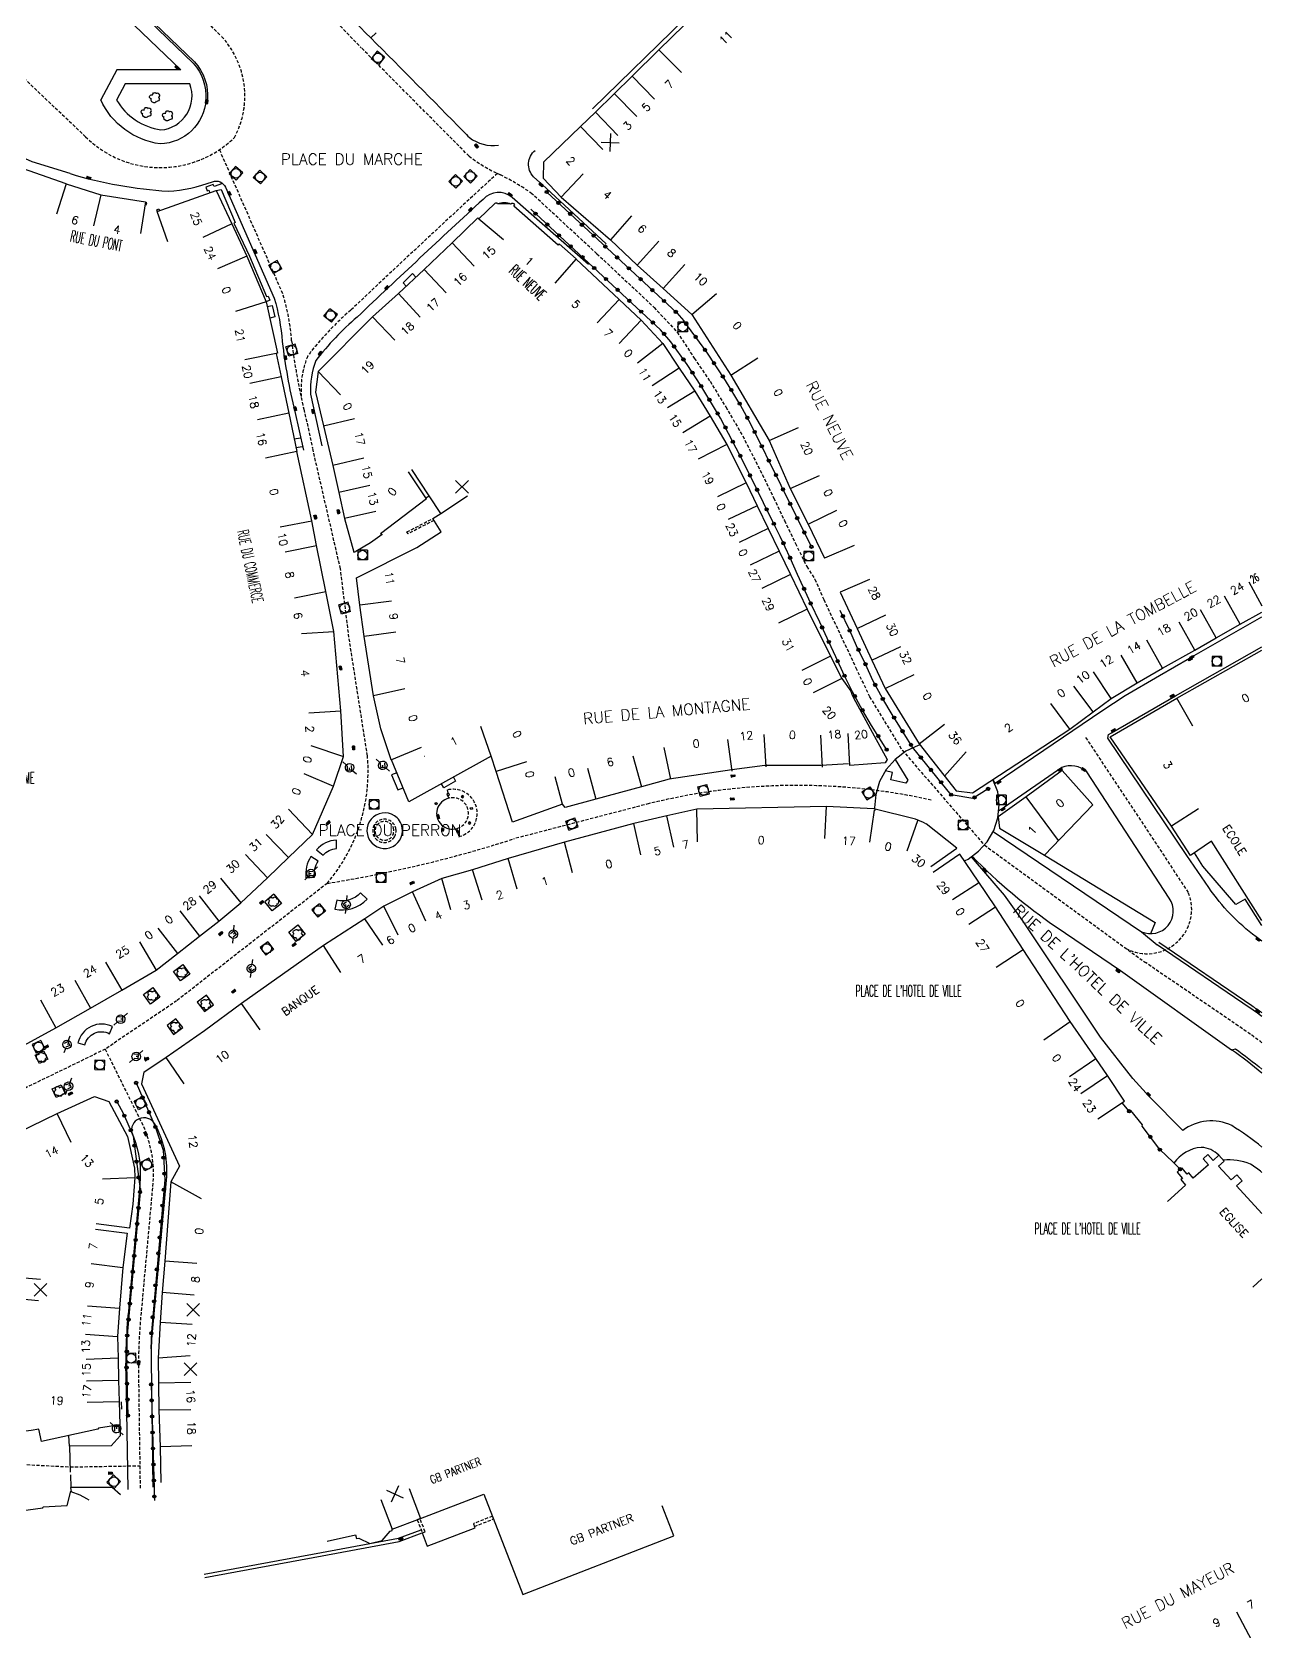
# Model space of a CAD drawing. Header units: millimetres. Extents: x 160000 to 161000, y 121000 to 122000.
# Drawn here: x 160808 to 161000, y 121406.2 to 121656.1 of the extents above; entities that cross this region are included whole.
import ezdxf
from ezdxf.enums import TextEntityAlignment as Align

# ---------------------------------------------------------------- set-up
doc = ezdxf.new("R2010")
doc.units = ezdxf.units.MM
doc.linetypes.add('DASHED', pattern=[0.75, 0.5, -0.25])
doc.layers.get('0').update_dxf_attribs({"linetype": 'CONTINUOUS'})
for name, color, linetype in [('W0001', 6, 'DASHED'), ('W0008', 7, 'CONTINUOUS'), ('W0100', 7, 'CONTINUOUS'), ('W0112', 1, 'DASHED'), ('W0300', 7, 'CONTINUOUS'), ('W0322', 7, 'CONTINUOUS'), ('W0334', 7, 'CONTINUOUS'), ('W0400', 7, 'CONTINUOUS'), ('W0420', 7, 'CONTINUOUS'), ('W0471', 7, 'CONTINUOUS'), ('W0984', 7, 'CONTINUOUS'), ('W0989', 7, 'CONTINUOUS'), ('W0991', 7, 'CONTINUOUS'), ('W1102', 7, 'CONTINUOUS')]:
    doc.layers.add(name, color=color, linetype=linetype)
doc.styles.get("Standard").update_dxf_attribs({"font": 'romans.shx', "width": 0.85})

# ---------------------------------------------------------------- blocks, each defined once
blk = doc.blocks.new('T420')
for p, q in [((0.75, 0.75), (-0.75, 0.75)), ((-0.75, 0.75), (-0.75, -0.75)), ((0.75, 0.75), (0.75, -0.75)), ((0.75, -0.75), (-0.75, -0.75))]:
    blk.add_line(p, q)
blk.add_ellipse((0, 0), major_axis=(-0.53, 0.53), ratio=1, start_param=3.926991, end_param=10.210176)
blk = doc.blocks.new('T400')
for p, q in [((-0.15, 0.3), (0.15, 0.3)), ((-0.15, -0.25), (-0.15, 0.3)), ((-0.15, 0.15), (0.15, 0.15)), ((-0.15, 0), (0.15, 0)), ((0.15, 0.3), (0.15, -0.25)), ((-0.15, -0.15), (0.15, -0.15)), ((-0.15, -0.25), (-0.15, -0.3)), ((-0.15, -0.3), (0.15, -0.3)), ((0.15, -0.3), (0.15, -0.25))]:
    blk.add_line(p, q)
blk = doc.blocks.new('T300')
for p, q in [((-0.8, 0.51), (-0.86, 0.34)), ((-0.86, 0.34), (-0.86, 0.17)), ((-0.86, 0.17), (-0.74, 0.06)), ((-0.69, 0.63), (-0.8, 0.51)), ((-0.8, -0.06), (-0.74, 0.06)), ((-0.74, 0.06), (-0.69, 0.11)), ((-0.57, 0.69), (-0.69, 0.63)), ((-0.46, 0.69), (-0.57, 0.69)), ((-0.29, 0.63), (-0.46, 0.69)), ((-0.29, 0.63), (-0.17, 0.74)), ((-0.23, 0.57), (-0.29, 0.63)), ((-0.17, 0.74), (-0.06, 0.8)), ((-0.06, 0.8), (0.06, 0.8)), ((0.06, 0.8), (0.23, 0.74)), ((0.23, 0.74), (0.34, 0.63)), ((0.34, 0.63), (0.4, 0.51)), ((0.46, 0.46), (0.34, 0.46)), ((0.4, 0.51), (0.4, 0.46)), ((0.57, 0.4), (0.46, 0.46)), ((0.57, 0.4), (0.69, 0.29)), ((0.69, 0.29), (0.74, 0.17)), ((0.74, 0.06), (0.69, -0.17)), ((0.74, 0.17), (0.74, 0.06)), ((-0.8, -0.17), (-0.8, -0.06)), ((-0.8, -0.23), (-0.8, -0.17)), ((-0.74, -0.34), (-0.8, -0.23)), ((-0.69, -0.4), (-0.74, -0.34)), ((-0.51, -0.46), (-0.69, -0.4)), ((-0.4, -0.46), (-0.51, -0.46)), ((-0.4, -0.46), (-0.34, -0.46)), ((-0.34, -0.46), (-0.34, -0.4)), ((-0.34, -0.51), (-0.34, -0.46)), ((-0.29, -0.63), (-0.34, -0.51)), ((-0.17, -0.74), (-0.29, -0.63)), ((-0.06, -0.8), (-0.17, -0.74)), ((0.06, -0.8), (-0.06, -0.8)), ((0.17, -0.74), (0.06, -0.8)), ((0.23, -0.69), (0.17, -0.74)), ((0.29, -0.46), (0.23, -0.46)), ((0.29, -0.63), (0.23, -0.69)), ((0.46, -0.4), (0.29, -0.46)), ((0.34, -0.51), (0.29, -0.63)), ((0.34, -0.51), (0.34, -0.46)), ((0.57, -0.34), (0.46, -0.4)), ((0.63, -0.29), (0.57, -0.34)), ((0.69, -0.17), (0.63, -0.29))]:
    blk.add_line(p, q)
blk = doc.blocks.new('t991o')
at = {"color": 0, "linetype": 'Continuous'}
for p, q in [((-1, 1), (1, -1)), ((-1, -1), (1, 1))]:
    blk.add_line(p, q, dxfattribs=at)
blk = doc.blocks.new('t322o')
at = {"color": 0, "linetype": 'Continuous'}
for radius in [0.25, 0.15]:
    blk.add_circle((0, 0), radius, dxfattribs=at)
blk = doc.blocks.new('T471')
for p, q in [((-0.333334, 0.333334), (-0.333334, -0.333334)), ((-0.333334, 0.333334), (0.333334, 0.333334)), ((-0.333334, 0), (0, 0)), ((0.500001, 0.500001), (1.000002, 1.000002)), ((-0.500001, -0.500001), (-1.000002, -1.000002)), ((-0.333334, -0.333334), (0.333334, -0.333334))]:
    blk.add_line(p, q)
blk.add_ellipse((0, 0), major_axis=(0.471405, 0.471405), ratio=1, start_param=5.4977871438, end_param=11.780972451)

msp = doc.modelspace()

# ---------------------------------------------------------------- linework, layer by layer
at = {"layer": 'W0001'}
for points in [[(160896.16, 121621.47), (160886.03, 121630.85, 0.037716), (160881.11, 121633.79, -0.05655), (160876.2, 121636.72, 0.000154), (160859.35, 121653.67, -0.022017), (160846.19, 121668.3, -0.158968), (160844.51, 121672.08, -0.029516), (160841.97, 121724.84, -0.022319), (160844.56, 121750)], [(160822.36, 121670.06), (160837.5, 121655.49, -0.322297), (160839.57, 121639.61, -0.408573), (160816.33, 121639.74)], [(160837.23, 121637.72), (160847.17, 121615.07, -0.054114), (160848.51, 121607.89, 0.028412), (160850.42, 121597.19), (160851.78, 121591.14)], [(160880.64, 121634.01, 0.004267), (160857.75, 121612.67, 0.053374), (160851.02, 121605.53, 0.122489), (160850.05, 121598.83)], [(160854.07, 121523.15, 0.201071), (160860.34, 121543.07), (160857.46, 121561.57), (160856.13, 121572.28), (160851.78, 121591.14)], [(160972.47, 121545.92), (160988.55, 121521.64, -0.699077), (160978.76, 121512.99)], [(160948.37, 121536.15, 0.11629), (160904.31, 121535.6), (160883.31, 121530.13, -0.037935), (160854.07, 121523.15), (160830.56, 121504.8), (160819.42, 121497.26), (160791.38, 121483.61), (160771.31, 121474.18), (160750.13, 121462.97), (160743.44, 121459.24), (160734.82, 121455.95), (160721.23, 121449.45), (160708.96, 121443.82), (160698.51, 121438.42, -0.236266), (160691.75, 121438.33), (160687.25, 121440.9, -0.107682), (160684.24, 121443.61), (160681.35, 121449.58, 0.156616), (160670.95, 121458.04)], [(161000, 121498.26, 0.013429), (160996.3, 121500.88), (160981.79, 121510.79)]]:
    msp.add_lwpolyline(points, format="xyb", dxfattribs=at)
for points in [[(160816.33, 121639.74), (160783.19, 121671.23)], [(160896.16, 121621.47), (160901.6, 121616.38), (160905.09, 121613.1), (160908.7, 121609.23), (160911.36, 121605.16), (160913.83, 121601.55), (160916.28, 121597.55), (160918.93, 121593.02), (160921.99, 121586.98), (160923.76, 121583.36), (160925.45, 121579.79), (160927.17, 121576.24), (160928.94, 121572.61), (160930.19, 121570.66), (160931.58, 121567.47), (160934.26, 121561.79), (160936.59, 121556.83), (160938.74, 121552.28), (160943.84, 121543.93), (160956.67, 121529.12), (160981.79, 121510.79)], [(160788.31, 121431.83), (160797.44, 121432.91), (160813.93, 121432.01), (160824.86, 121432.2)]]:
    msp.add_lwpolyline(points, dxfattribs=at)
at = {"layer": 'W0001', "flags": 128}
msp.add_lwpolyline([(160824.91, 121428.67), (160824.65, 121446.67, -0.028583), (160825.12, 121456.74), (160826.8, 121475.25), (160826.92, 121476.98, 0.11505), (160825.37, 121485.25), (160819.42, 121497.26)], format="xyb", dxfattribs=at)
at = {"layer": 'W0008'}
msp.add_line((160981.18, 121515.6), (160983.66, 121513.54), dxfattribs=at)
for points in [[(160848.19, 121750, 0.066107), (160846.62, 121743.84, 0.07059), (160844.02, 121706.4), (160845.47, 121686.19, 0.030989), (160847.42, 121671.46, 0.140895), (160848.58, 121668.95, 0.02416), (160860.87, 121655.17, -0.00238), (160875.35, 121640.54, -0.000146)], [(160818.34, 121665.88), (160833.35, 121651.43, -0.2059), (160835.38, 121645.52), (160835.12, 121645.52, -0.387471), (160827.98, 121638.63, -0.257485), (160818.71, 121645.5)], [(160875.35, 121640.54, -0.000008), (160876.27, 121639.61, 0.194564), (160880.8, 121638.42, -42.762644), (160880.8, 121638.42)], [(160888.24, 121631.71), (160886.28, 121633.49, -0.442398), (160886.55, 121637.62, -0.003874), (160886.55, 121637.62)], [(160813.95, 121633.98, 0.058224), (160829.24, 121631.25, 0.076796), (160836.16, 121632.73, -0.39414), (160838.19, 121631.86), (160845.78, 121614.56, -0.053677), (160847.04, 121607.75, 0.02847), (160848.99, 121596.86), (160850.34, 121590.82)], [(160894.86, 121619.77), (160882.93, 121630.26, 0.409019), (160878.42, 121629.97, 0.003677), (160858.73, 121611.58, 0.052472), (160852.31, 121604.8, 0.106842), (160851.47, 121599.56), (160853.21, 121591.49)], [(160999.07, 121514.81, -0.085653), (160991.71, 121522.49), (160988.27, 121527.5), (160975.92, 121545.82), (160976.06, 121546.42), (160976.52, 121546.65), (160986.52, 121552.43), (161000, 121560.1, -0.012593)], [(160958.03, 121531.27), (160981.18, 121515.6, 0.76189), (160985.51, 121520.83), (160972.64, 121540.57, 0.273663), (160968.74, 121541.25), (160959.78, 121535.06), (160958.87, 121534.42)], [(161000, 121481.94, 0.035365), (160995.27, 121485.31, 0.285338), (160987.63, 121484.54), (160982.43, 121489.82), (160979.84, 121492.68), (160974.81, 121499.13), (160962.67, 121517.29), (160959.78, 121521.28), (160955.27, 121526.55), (160954.63, 121527.31)], [(160954.73, 121527.39, 0.049025), (160967.89, 121516.34), (160977.92, 121509.53), (160995.26, 121497.15), (160995.84, 121497.3, -0.016544), (161000, 121494.12)], [(161000, 121502.37, 0.006361), (160998.16, 121503.64), (160983.66, 121513.54)], [(160828.96, 121476.79, 0.152388), (160827.29, 121485.28, 0.855955), (160823.49, 121484.42, -0.114654), (160824.87, 121477.09), (160824.76, 121475.41), (160823.08, 121456.94, 0.028604), (160822.6, 121446.63), (160822.92, 121428.49)], [(160826.91, 121428.85), (160826.65, 121448.59, -0.039471), (160826.81, 121453.1), (160828.96, 121476.79)]]:
    msp.add_lwpolyline(points, format="xyb", dxfattribs=at)
for points in [[(160813.95, 121633.98), (160807.99, 121635.83), (160802.46, 121638.29), (160788.65, 121644.88), (160788.08, 121648.41), (160778.22, 121653.22), (160776.85, 121652.8), (160775.89, 121651), (160773.18, 121652.26), (160749.75, 121663.47)], [(160895.49, 121644.11), (160909.92, 121658.16), (160910.35, 121657.72)], [(160897.61, 121623.04), (160888.24, 121631.71)], [(160958.36, 121538.8), (160974.99, 121550.08), (160978.66, 121552.47), (160984, 121555.59), (160988.67, 121558.3), (161000, 121564.77)], [(160942.73, 121542.51), (160944.73, 121539.28), (160944.41, 121538.8), (160942.06, 121539.32), (160942.32, 121540.48), (160941.23, 121540.71)], [(160957.03, 121525.13), (160956.76, 121524.81)], [(161000, 121514.1), (160999.07, 121514.81)], [(160813.83, 121435.24), (160813.96, 121431.18)], [(160813.97, 121430.75), (160814.03, 121428.8)]]:
    msp.add_lwpolyline(points, dxfattribs=at)
at = {"layer": 'W0100'}
msp.add_line((160869.45, 121583.33), (160870, 121583.67), dxfattribs=at)
for points in [[(160895.97, 121643.6), (160901.67, 121649.2), (160905.84, 121653.32), (160913.78, 121661.07), (160926.1, 121673.06), (160928.42, 121670.74), (160933.03, 121675.33), (160934.04, 121674.32), (160935.74, 121676.01), (160934.73, 121677.02), (160939.38, 121681.65), (160938.29, 121682.74), (160943.21, 121687.53), (160944.21, 121686.51), (160945.91, 121688.16), (160944.91, 121689.19), (160949.85, 121694), (160958.09, 121685.9), (160954.58, 121682.34)], [(160895.97, 121643.6), (160893.62, 121641.37), (160887.84, 121635.79), (160887.77, 121633.26), (160890.58, 121630.32), (160898.28, 121623.63)], [(160813.29, 121632.4), (160801.71, 121636.46), (160801.58, 121636.22), (160800.64, 121637.07), (160799.43, 121637.46), (160798.48, 121638.3), (160797.28, 121638.74), (160794.78, 121634.42)], [(160813.29, 121632.4), (160818.72, 121630.69), (160825.67, 121629.6), (160824.9, 121624.66)], [(160829.19, 121623.34), (160827.51, 121628.06), (160836.74, 121631.34), (160839.19, 121626.12), (160841.5, 121621.12), (160844.52, 121613.98), (160846.29, 121605.95), (160846.09, 121605.91), (160846.86, 121602.23), (160848.09, 121596.59), (160849.32, 121590.58)], [(160898.28, 121623.63), (160902.47, 121619.7), (160906.51, 121616.07), (160911.01, 121611.98), (160917.1, 121602.53), (160917.09, 121602.53), (160923.06, 121592.33), (160926.35, 121584.82), (160929.13, 121579.22), (160931.69, 121573.95), (160931.73, 121573.96), (160936.4, 121575.97)], [(160892.93, 121620.65), (160899.66, 121614.31), (160903.07, 121611.1), (160906.46, 121607.47), (160909, 121603.58), (160911.44, 121600.01), (160913.84, 121596.09), (160916.44, 121591.66), (160919.45, 121585.71), (160921.2, 121582.13), (160922.89, 121578.56), (160924.62, 121575), (160926.39, 121571.37), (160928.97, 121565.99), (160932.64, 121558.61), (160934.39, 121555.16), (160935.8, 121553.18), (160936.04, 121552.56), (160936.55, 121551.53), (160939.44, 121546.21), (160941.47, 121542.48), (160941.18, 121541.96), (160935.65, 121541.56)], [(160853.46, 121594.61), (160854.94, 121588.39), (160855.86, 121584.21), (160856.75, 121580.13), (160858.21, 121574.87), (160858.52, 121574.96)], [(160803.44, 121496.08), (160811.68, 121500.56), (160817.12, 121503.66), (160821.99, 121506.48), (160827.35, 121509.61), (160830.68, 121512.19), (160834.14, 121514.91), (160837.15, 121517.24), (160840.58, 121520.08), (160844.75, 121524.03), (160848, 121527.16), (160851.79, 121530.79), (160855.03, 121538.3), (160856.61, 121542.95), (160856.18, 121550.09), (160855.09, 121562.5), (160853.84, 121568.73), (160852.38, 121575.9), (160851.64, 121579.78), (160849.32, 121590.58)], [(160935.45, 121541.81), (160931.19, 121541.53), (160922.4, 121541.56), (160917.22, 121540.87), (160907.45, 121539.44), (160903.12, 121538.22), (160896.02, 121536.3), (160891.2, 121535), (160890.8, 121535.53), (160882.99, 121532.71), (160880.44, 121540.62), (160879.66, 121542.99), (160866.82, 121535.86), (160864.08, 121542.43), (160864.07, 121542.46), (160862.46, 121547.27), (160861.3, 121552.43), (160859.81, 121561.69), (160859.16, 121566.58), (160858.65, 121570.88), (160868.05, 121575.6), (160871.88, 121578.02), (160870.55, 121580.13), (160871.81, 121580.93), (160870, 121583.67)], [(160869.55, 121583.18), (160862.39, 121577.72), (160862.62, 121577.63), (160860.8, 121576.35), (160858.52, 121574.96)], [(160938.71, 121570.6), (160934.12, 121568.62), (160936.78, 121562.97), (160939.11, 121558.02), (160941.19, 121553.6), (160946.48, 121544.94), (160952.23, 121537.62), (160954.83, 121537.29), (160970.01, 121547.22), (160973.64, 121549.94), (160976.45, 121552), (160980.53, 121554.45), (160984.45, 121556.74), (160989.51, 121559.58), (160992.87, 121561.5), (160996.59, 121563.6), (161000, 121565.49)], [(161000, 121517.36), (160992.11, 121529.73), (160988.82, 121527.5), (160985.87, 121532.09), (160976.31, 121546.03), (160986.72, 121552.07), (161000, 121559.56)], [(160947.53, 121532.45), (160947.16, 121532.67), (160945.93, 121533.16), (160939.39, 121534.76), (160932.01, 121535.16), (160911.77, 121534.73), (160907.08, 121533.67), (160901.91, 121532.5), (160891.09, 121529.6), (160882.31, 121527.02), (160876.76, 121525.28), (160871.96, 121523.89), (160867.38, 121521.81), (160862.9, 121519.61), (160859.95, 121517.63), (160853.47, 121513.45), (160840.7, 121504.37), (160834.9, 121500.09), (160828.9, 121495.94), (160825.42, 121493.61)], [(160948.29, 121525.8), (160952.34, 121528.62), (160947.55, 121532.46)], [(160974.39, 121486.35), (160978.55, 121489.14), (160975.88, 121493.13), (160974.06, 121495.8), (160970.05, 121501.57), (160962.71, 121512.81), (160958.41, 121519.48), (160955.68, 121523.49), (160952.81, 121527.68), (160948.69, 121524.86)], [(160825.42, 121493.64), (160825.08, 121491.85), (160830.98, 121478.99), (160829.63, 121476.52), (160828.71, 121464.12), (160828.32, 121459.24), (160828.01, 121454.59), (160827.66, 121449.01), (160827.66, 121449), (160827.75, 121445.1), (160827.77, 121440.89), (160827.96, 121435.15), (160828.1, 121429.58)], [(160775.34, 121466.21), (160773.01, 121470.64), (160780.02, 121474.32), (160781.49, 121472.94), (160792.78, 121478.2), (160798.34, 121480.77), (160801.43, 121482.18), (160805.83, 121484.23), (160811.92, 121487.19), (160817.71, 121489.86), (160819.99, 121489.09), (160822.86, 121483.61), (160823.97, 121478.67), (160824.02, 121477.19), (160823.71, 121473.07), (160823.22, 121469.28), (160817.98, 121469.95)], [(160981.29, 121485.25), (160981.36, 121485.46), (160979.51, 121487.65), (160979.24, 121487.56)], [(161000, 121471.58), (160996.04, 121475.9), (160996.92, 121476.71), (160996.08, 121477.65), (160995.19, 121476.83), (160993.23, 121478.97), (160994.09, 121479.76), (160993.25, 121480.69), (160992.38, 121479.89), (160991.55, 121480.8), (160990.81, 121480.13), (160991.63, 121479.21), (160989.28, 121477.1), (160988.57, 121477.93), (160988.33, 121477.73), (160987.5, 121478.71), (160986.74, 121478.06), (160987.57, 121477.08), (160987.33, 121476.88), (160988.07, 121476.01), (160985.25, 121473.47)], [(160817.88, 121469.16), (160822.84, 121468.53), (160822.15, 121463.13), (160821.65, 121456.78), (160821.3, 121452.37), (160821.42, 121449.04), (160821.5, 121445.56), (160821.57, 121442.21), (160821.68, 121438.59), (160818.35, 121438.05), (160818.25, 121437.92), (160809.45, 121435.97), (160809.06, 121437.89), (160807.85, 121437.71), (160803.59, 121437.18), (160803.72, 121440.64)], [(160809, 121457.97), (160804.02, 121458.41), (160804.31, 121461.77), (160809.29, 121461.33)], [(160998.57, 121460.07), (161000, 121461.39)], [(160795.9, 121423.74), (160809.69, 121425.63), (160809.73, 121425.76), (160813.46, 121426.01), (160814.06, 121428.24)], [(160816.91, 121426.82), (160816.55, 121427.02), (160815.51, 121427.6), (160814.09, 121428.14), (160814.06, 121428.24)], [(160854.04, 121420.4), (160858.49, 121421.4), (160858.64, 121420.82), (160858.99, 121420.87), (160860.72, 121420.05), (160862.66, 121420.5), (160863.88, 121422), (160864.23, 121422.08), (160864.19, 121422.27), (160868.63, 121423.96), (160878.5, 121427.78), (160884.6, 121412.09), (160908.16, 121421.27), (160906.34, 121425.92)]]:
    msp.add_lwpolyline(points, dxfattribs=at)
msp.add_lwpolyline([(160892.93, 121620.66), (160890.28, 121623), (160890.12, 121622.81), (160883.19, 121628.92), (160883.36, 121629.11, 0.487551), (160882.75, 121629.22), (160880.67, 121629.25, 0.546499), (160880.22, 121629.3), (160877.75, 121626.91), (160877.6, 121627.06), (160873.57, 121623.17), (160869.21, 121619.02), (160865.17, 121615.27), (160861.15, 121611.6), (160852.67, 121603.07), (160852.23, 121599.84), (160853.46, 121594.61)], format="xyb", dxfattribs=at)
msp.add_lwpolyline([(160959.02, 121531.79), (160966.03, 121527.55), (160973.59, 121535.41), (160968.82, 121540.78), (160963.2, 121536.66), (160958.81, 121533.51)], close=True, dxfattribs=at)
at = {"layer": 'W0112'}
for points in [[(160825.6, 121629.15), (160825.8, 121629.12), (160825.92, 121629.44), (160825.65, 121629.48)], [(160827.57, 121628.08), (160827.49, 121628.31), (160827.77, 121628.47), (160827.87, 121628.18)], [(160870.73, 121579.84), (160866.68, 121577.73), (160866.52, 121578.03), (160870.55, 121580.13)]]:
    msp.add_lwpolyline(points, dxfattribs=at)
for points in [[(160872.76, 121537.13), (160872.84, 121536.84), (160873.13, 121536.9), (160873.06, 121537.19)], [(160875.24, 121536.48), (160875.39, 121536.75), (160875.14, 121536.88), (160875, 121536.62)], [(160871.12, 121535.42), (160870.87, 121535.55), (160871, 121535.79), (160871.25, 121535.66)], [(160876.76, 121534.74), (160876.48, 121534.66), (160876.4, 121534.92), (160876.68, 121535)], [(160872.18, 121531.32), (160872.34, 121531.55), (160872.1, 121531.71), (160871.95, 121531.47)], [(160874.61, 121531.1), (160874.52, 121531.38), (160874.26, 121531.3), (160874.34, 121531.02)], [(160876.47, 121532.62), (160876.21, 121532.75), (160876.08, 121532.51), (160876.34, 121532.37)], [(160868.12, 121423.77), (160868.91, 121421.72), (160869.34, 121421.89), (160868.56, 121423.94)], [(160879.85, 121424.31), (160876.88, 121423.14), (160877.05, 121422.71), (160880.02, 121423.88)]]:
    msp.add_lwpolyline(points, close=True, dxfattribs=at)
for points in [[(160874.47, 121531.06), (160874.59, 121530.43, 1.006988), (160872.81, 121537.73), (160872.92, 121537.16)], [(160874.41, 121531.35), (160874.34, 121531.72, 0.987217), (160873.05, 121536.45), (160872.97, 121536.87)]]:
    msp.add_lwpolyline(points, format="xyb", dxfattribs=at)
for points in [[(160864.8, 121531.58, 5.884796), (160864.55, 121530.4, 0.169929)], [(160864.45, 121531.54, 6.100396), (160864.27, 121530.62, 0.163924)]]:
    msp.add_lwpolyline(points, format="xyb", close=True, dxfattribs=at)
at = {"layer": 'W0322'}
for points in [[(160888.33, 121631.11), (160908.63, 121612.26), (160909.74, 121611.02)], [(160941.41, 121544.02), (160939.06, 121547.81), (160937.63, 121550.21), (160936.07, 121553.04), (160934.82, 121555.58), (160933.45, 121558.51), (160932.38, 121560.85), (160930.95, 121563.94), (160929.55, 121566.86), (160927.49, 121571.4), (160926.33, 121573.99), (160924.8, 121577.33), (160923.79, 121579.32), (160922.16, 121582.58), (160921.18, 121584.61), (160919.56, 121587.88), (160918.55, 121589.91), (160915.48, 121595.79), (160912.38, 121600.91), (160910.24, 121604.2), (160907.71, 121607.7), (160906.11, 121609.61), (160885.83, 121628.44)], [(160929.66, 121575.71), (160920.2, 121594.87), (160918.59, 121597.85), (160916.26, 121601.68), (160913.33, 121606.08), (160909.74, 121611.02)], [(160957.24, 121537.9), (160954.84, 121536.4), (160951.47, 121536.99), (160945.43, 121544.43), (160944.67, 121545.64), (160942.26, 121549.54), (160940.8, 121551.94), (160939.3, 121554.74), (160938.1, 121557.37), (160936.72, 121560.24), (160935.63, 121562.61), (160934.16, 121565.75)], [(160824.23, 121491.98), (160827.22, 121485.15), (160828.43, 121481.47), (160828.7, 121476.83), (160826.62, 121453.11), (160826.53, 121450.45)], [(160821.2, 121489.07), (160822.26, 121487.16), (160823.78, 121483.68), (160824.84, 121475.4), (160824.89, 121475.5), (160823.18, 121456.68), (160822.8, 121452.03), (160822.73, 121447.91), (160822.96, 121439.92)], [(160979.24, 121487.56), (160978.18, 121488.89)], [(160984.06, 121481.56), (160981.29, 121485.25)], [(160987.21, 121478.5), (160986.12, 121479.58)], [(160826.58, 121444.89), (160827.1, 121426.78)]]:
    msp.add_lwpolyline(points, dxfattribs=at)
at = {"layer": 'W0334'}
msp.add_line((160958.36, 121538.8), (160957.99, 121539.36), dxfattribs=at)
for points in [[(160816.68, 121664.15), (160831.22, 121650.19), (160821.24, 121650.2), (160818.71, 121645.5)], [(160861.69, 121655.98), (160860.87, 121655.17)], [(160837.74, 121632.45), (160836.39, 121631.96), (160836.28, 121632.29), (160835.14, 121631.88), (160835.33, 121631.31), (160835.59, 121631.4), (160835.74, 121630.98)], [(160836.74, 121631.34), (160837.51, 121631.49), (160839.69, 121626.36), (160839.5, 121626.27), (160841.92, 121621.11), (160844.59, 121614.79), (160844.87, 121614.85), (160845.11, 121614.23), (160844.52, 121613.98)], [(160867.92, 121617.82), (160867.4, 121618.38), (160865.91, 121616.93), (160866.39, 121616.41)], [(160844.69, 121613.24), (160845.47, 121613.41), (160845.9, 121611.6), (160845.09, 121611.42)], [(160848.91, 121592.58), (160849.91, 121592.74)], [(160849.19, 121591.21), (160850.22, 121591.37)], [(160946.64, 121544.75), (160946.34, 121544.68), (160944.42, 121543.78), (160942.73, 121542.51), (160941.34, 121540.91), (160940.31, 121539.05), (160939.69, 121537.03), (160939.51, 121534.92), (160939.56, 121534.54)], [(160864.92, 121540.42), (160864.11, 121540.08), (160865.1, 121537.74), (160865.9, 121538.08)], [(160873.78, 121539.73), (160874.11, 121539.13), (160872.29, 121538.07), (160871.93, 121538.7)], [(160953.64, 121526.7), (160954.11, 121526.92), (160955.73, 121528.15), (160957.09, 121529.65), (160958.12, 121531.42), (160958.76, 121533.36), (160958.97, 121535.41), (160958.75, 121537.45), (160957.99, 121539.36)], [(160966.03, 121527.55), (160983.32, 121517.05), (160982.57, 121515.29)], [(161000, 121516.54), (160997.36, 121520.68), (160995.92, 121519.87), (160990.75, 121525.83), (160989.45, 121527.93)], [(160845.75, 121521.44), (160844.32, 121520.26)], [(160845.75, 121521.44), (160846.93, 121520), (160845.49, 121518.83), (160844.32, 121520.26)], [(160986.12, 121479.58), (160984.06, 121481.56)], [(160821.9, 121442.2), (160821.94, 121441.01)], [(160821.68, 121438.59), (160821.73, 121436.86), (160820.33, 121435.33), (160813.83, 121435.24), (160813.74, 121436.89)], [(160821.81, 121427.63), (160821.81, 121427.63), (160820.51, 121428.82), (160814.01, 121428.8), (160814.09, 121428.14)], [(160834.83, 121415.24), (160853.18, 121418.63), (160865.18, 121420.88), (160868.74, 121422.19)], [(160834.95, 121414.75), (160853.27, 121418.14), (160865.32, 121420.39), (160868.91, 121421.72)], [(160868.91, 121421.72), (160869.67, 121419.62), (160877.17, 121422.52), (160877.05, 121422.71)]]:
    msp.add_lwpolyline(points, dxfattribs=at)
for points in [[(160818.15, 121665.69), (160833.16, 121651.25, -0.197123), (160835.12, 121645.52)], [(160882.75, 121629.22, 0.185423), (160880.67, 121629.25, 0.185423)], [(160873.05, 121536.45, 1.03924), (160874.34, 121531.72, 1.03924)], [(160852.07, 121524.12, -0.163684), (160852.64, 121526.63), (160851.5, 121527.33, 0.163684), (160850.74, 121523.99), (160852.07, 121524.12)], [(161000, 121502.93, 0.00544), (160998.41, 121504.02), (160983.92, 121513.92)], [(161000, 121493.5, 0.018696), (160995.26, 121497.15, 0.074185)], [(160993.25, 121480.69, 0.19041), (160990.53, 121481.91, 0.222815), (160986.25, 121479.45, 0.222815)], [(161000, 121478.01, 0.030115), (160998.22, 121479.29, 0.12528), (160993.96, 121479.91, 0.123957)]]:
    msp.add_lwpolyline(points, format="xyb", dxfattribs=at)
for points in [[(160832.6, 121648.02), (160822.53, 121648.03), (160821.17, 121645.48, 0.224444), (160828.09, 121640.81, 0.500175)], [(160864.97, 121533.38, 8.825252), (160865.65, 121532.34, 0.113311)], [(160855.51, 121529.88, 0.217996), (160852.41, 121528.39), (160853.42, 121527.55, -0.217996), (160855.53, 121528.57)], [(160855.54, 121520.5), (160855.25, 121519.11, 0.257837), (160860.28, 121520.66), (160859.26, 121521.65, -0.257837)], [(160816.24, 121497.95, -0.492589), (160820.07, 121499.67), (160820.53, 121500.78, 0.481732), (160815.15, 121498.24)]]:
    msp.add_lwpolyline(points, format="xyb", close=True, dxfattribs=at)
for points in [[(160849.21, 121514.09), (160848.06, 121515.55), (160849.46, 121516.65), (160850.61, 121515.19)], [(160830.06, 121509.39), (160831.53, 121510.48), (160832.64, 121508.99), (160831.17, 121507.9)], [(160825.38, 121505.78), (160826.84, 121506.87), (160827.95, 121505.38), (160826.48, 121504.29)], [(160834.9, 121503.11), (160836.31, 121504.17), (160835.2, 121505.66), (160833.78, 121504.59)], [(160830.09, 121499.54), (160831.51, 121500.62), (160830.44, 121502), (160829.06, 121500.95)], [(160809.78, 121496.99), (160810.47, 121495.68), (160809.16, 121494.99), (160808.47, 121496.3)], [(160812.53, 121491.66), (160813.14, 121490.31), (160811.76, 121489.69), (160811.15, 121491.04)]]:
    msp.add_lwpolyline(points, close=True, dxfattribs=at)
at = {"layer": 'W1102'}
for p, q in [((160905.84, 121653.32), (160909.36, 121649.76)), ((160901.67, 121649.2), (160905.18, 121645.64)), ((160902.4, 121642.92), (160898.88, 121646.48)), ((160895.97, 121643.6), (160899.41, 121639.96)), ((160893.62, 121641.37), (160897.07, 121637.75)), ((160894.04, 121633.94), (160890.58, 121630.32)), ((160813.29, 121632.4), (160811.79, 121627.63)), ((160818.72, 121630.69), (160817.57, 121625.81)), ((160839.19, 121626.12), (160834.66, 121624.01)), ((160877.75, 121626.91), (160881.57, 121623.68)), ((160901.56, 121627.4), (160898.28, 121623.63)), ((160841.5, 121621.12), (160836.93, 121619.1)), ((160873.57, 121623.17), (160877.03, 121619.56)), ((160902.47, 121619.7), (160905.82, 121623.42)), ((160869.21, 121619.02), (160872.63, 121615.37)), ((160892.93, 121620.66), (160889.62, 121616.9)), ((160906.51, 121616.07), (160909.87, 121619.77)), ((160844.52, 121613.98), (160839.74, 121612.46)), ((160865.17, 121615.27), (160868.56, 121611.59)), ((160899.66, 121614.31), (160896.23, 121610.67)), ((160911.01, 121611.98), (160914.86, 121615.24)), ((160861.15, 121611.6), (160864.61, 121607.99)), ((160903.07, 121611.1), (160899.65, 121607.46)), ((160906.46, 121607.47), (160902.51, 121604.38)), ((160846.09, 121605.91), (160841.2, 121604.89)), ((160909, 121603.58), (160904.81, 121600.85)), ((160917.1, 121602.53), (160921.3, 121605.24)), ((160846.86, 121602.23), (160841.97, 121601.19)), ((160852.67, 121603.07), (160856.14, 121599.46)), ((160911.44, 121600.01), (160907.18, 121597.4)), ((160848.09, 121596.59), (160843.19, 121595.55)), ((160913.84, 121596.09), (160909.58, 121593.48)), ((160853.46, 121594.61), (160858.33, 121595.75)), ((160923.06, 121592.33), (160927.63, 121594.34)), ((160916.44, 121591.66), (160911.98, 121589.4)), ((160849.32, 121590.58), (160844.42, 121589.57)), ((160859.8, 121589.55), (160854.94, 121588.39)), ((160869.55, 121583.18), (160866.77, 121587.43)), ((160870, 121583.67), (160867.28, 121587.78)), ((160926.35, 121584.82), (160930.93, 121586.83)), ((160860.74, 121585.29), (160855.86, 121584.21)), ((160871.81, 121580.93), (160875.99, 121583.68)), ((160919.45, 121585.71), (160914.97, 121583.49)), ((160861.64, 121581.21), (160856.75, 121580.13)), ((160921.2, 121582.13), (160916.68, 121579.99)), ((160929.13, 121579.22), (160933.61, 121581.44)), ((160846.73, 121578.84), (160851.64, 121579.78)), ((160922.89, 121578.56), (160918.39, 121576.37)), ((160847.48, 121574.9), (160852.38, 121575.9)), ((160924.62, 121575), (160920.12, 121572.82)), ((160926.39, 121571.37), (160921.9, 121569.17)), ((160848.94, 121567.74), (160853.84, 121568.73)), ((160997.93, 121570.22), (161000, 121566.49)), ((160864.12, 121567.24), (160859.16, 121566.58)), ((160928.97, 121565.99), (160924.5, 121563.77)), ((160996.59, 121563.6), (160994.17, 121567.98)), ((160936.78, 121562.97), (160941.3, 121565.1)), ((160989.51, 121559.58), (160987.07, 121563.94)), ((160992.87, 121561.5), (160990.41, 121565.86)), ((160850.06, 121562.15), (160855.09, 121562.5)), ((160864.76, 121562.39), (160859.81, 121561.69)), ((160984.45, 121556.74), (160982.01, 121561.11)), ((160932.64, 121558.61), (160928.16, 121556.39)), ((160939.11, 121558.02), (160943.63, 121560.15)), ((160980.53, 121554.45), (160978, 121558.76)), ((160976.45, 121552), (160973.68, 121556.16)), ((160866.19, 121553.52), (160861.3, 121552.43)), ((160934.39, 121555.16), (160929.93, 121552.9)), ((160941.19, 121553.6), (160945.71, 121555.74)), ((160973.64, 121549.94), (160970.65, 121553.94)), ((160970.01, 121547.22), (160967.01, 121551.22)), ((160989.18, 121547.71), (160986.72, 121552.07)), ((160851.18, 121549.78), (160856.18, 121550.09)), ((160879.66, 121542.99), (160878.03, 121547.62)), ((160922.59, 121541.37), (160922.27, 121546.37)), ((160931.4, 121541.3), (160931.11, 121546.29)), ((160935.65, 121541.56), (160935.37, 121546.54)), ((160946.48, 121544.94), (160950.41, 121548.03)), ((160851.5, 121544.68), (160856.61, 121542.95)), ((160868.71, 121544.36), (160864.08, 121542.43)), ((160907.7, 121539.44), (160906.67, 121544.35)), ((160917.29, 121540.65), (160916.62, 121545.61)), ((160950.46, 121539.87), (160953.82, 121543.7)), ((160869.31, 121542.96), (160869.27, 121542.96)), ((160885.2, 121542.15), (160880.44, 121540.62)), ((160894.72, 121541.13), (160896.02, 121536.3)), ((160901.77, 121543.04), (160903.12, 121538.22)), ((160850.43, 121540.29), (160855.03, 121538.3)), ((160890.8, 121535.53), (160889.66, 121539.76)), ((160968.22, 121529.82), (160963.2, 121536.66)), ((160848.04, 121534.71), (160851.79, 121530.79)), ((160908.19, 121528.79), (160907.08, 121533.67)), ((160911.88, 121529.63), (160911.77, 121534.73)), ((160931.74, 121530.16), (160932.01, 121535.16)), ((160939.46, 121534.56), (160938.73, 121529.59)), ((160990.07, 121534.79), (160985.87, 121532.09)), ((160903.01, 121527.61), (160901.91, 121532.5)), ((160946.21, 121532.93), (160944.56, 121528.19)), ((160844.53, 121530.76), (160848, 121527.16)), ((160892.38, 121524.77), (160891.09, 121529.6)), ((160841.32, 121527.66), (160844.75, 121524.03)), ((160883.72, 121522.22), (160882.31, 121527.02)), ((160837.39, 121523.94), (160840.58, 121520.08)), ((160873.37, 121519.03), (160871.96, 121523.89)), ((160878.26, 121520.51), (160876.76, 121525.28)), ((160834.08, 121521.19), (160837.15, 121517.24)), ((160869.44, 121517.25), (160867.38, 121521.81)), ((160955.88, 121523.29), (160951.7, 121520.55)), ((160831.05, 121518.84), (160834.14, 121514.91)), ((160865.12, 121515.08), (160862.9, 121519.61)), ((160954.21, 121516.77), (160958.41, 121519.48)), ((160827.62, 121516.15), (160830.68, 121512.19)), ((160862.74, 121513.48), (160859.95, 121517.63)), ((160824.78, 121514.01), (160827.35, 121509.61)), ((160856.18, 121509.24), (160853.47, 121513.45)), ((160958.52, 121510.07), (160962.71, 121512.81)), ((160819.44, 121510.85), (160821.99, 121506.48)), ((160814.64, 121508.01), (160817.12, 121503.66)), ((160809.29, 121504.95), (160811.68, 121500.56)), ((160843.6, 121500.29), (160840.7, 121504.37)), ((160965.95, 121498.72), (160970.05, 121501.57)), ((160831.75, 121491.83), (160828.9, 121495.94)), ((160969.93, 121493), (160974.06, 121495.8)), ((160971.72, 121490.35), (160975.88, 121493.13)), ((160814.11, 121482.69), (160811.92, 121487.19)), ((160818.99, 121477.01), (160824.02, 121477.19)), ((160834.45, 121473.89), (160829.63, 121476.52)), ((160817.19, 121463.76), (160822.15, 121463.13)), ((160833.7, 121463.76), (160828.71, 121464.12)), ((160833.3, 121458.83), (160828.32, 121459.24)), ((160816.66, 121457.17), (160821.65, 121456.78)), ((160833, 121454.27), (160828.01, 121454.59)), ((160816.32, 121452.76), (160821.3, 121452.37)), ((160816.42, 121448.85), (160821.42, 121449.04)), ((160832.69, 121449.35), (160827.66, 121449)), ((160816.5, 121445.44), (160821.5, 121445.56)), ((160832.75, 121445.21), (160827.75, 121445.1)), ((160816.58, 121442.11), (160821.57, 121442.21)), ((160832.77, 121440.92), (160827.77, 121440.89)), ((160832.95, 121435.31), (160827.96, 121435.15)), ((160866.84, 121428.63), (160868.63, 121423.96)), ((160996.04, 121409.37), (160998.37, 121404.95))]:
    msp.add_line(p, q, dxfattribs=at)
msp.add_lwpolyline([(160862.41, 121426.94), (160864.19, 121422.27)], dxfattribs=at)

# ---------------------------------------------------------------- block references
at = {"layer": 'W0300'}
for p, rotation in [((160827.1, 121645.81), 250.516629101841), ((160825.78, 121643.48), 250.516629101841), ((160829.11, 121642.96), 250.516629101841), ((160845.59, 121520.27), 219.26552674737), ((160849.45, 121515.27), 132.823230202271), ((160831.3, 121509.22), 216.459919197361), ((160826.7, 121505.61), 216.566605341269), ((160835.09, 121504.36), 132.823230202271), ((160830.33, 121500.8), 132.823230202271), ((160809.55, 121495.96), 25.07964896179621), ((160812.19, 121490.67), 207.870933506596)]:
    msp.add_blockref('T300', p, dxfattribs=dict(at, rotation=rotation))
at = {"layer": 'W0322'}
for p, rotation in [((160888.33, 121631.11), 317.121258807962), ((160890.16, 121629.41), 317.121258807962), ((160886.59, 121627.74), 137.128031796889), ((160888.42, 121626.04), 137.128031796889), ((160892, 121627.7), 317.121258807962), ((160893.83, 121626), 317.121258807962), ((160890.25, 121624.34), 137.128031796889), ((160895.66, 121624.3), 317.121258807962), ((160892.08, 121622.64), 137.128031796889), ((160893.92, 121620.94), 137.128031796889), ((160897.49, 121622.6), 317.121258807962), ((160899.32, 121620.9), 317.121258807962), ((160895.75, 121619.24), 137.128031796889), ((160901.16, 121619.2), 317.121258807962), ((160897.58, 121617.54), 137.128031796889), ((160899.41, 121615.83), 137.128031796889), ((160902.99, 121617.5), 317.121258807962), ((160904.82, 121615.8), 317.121258807962), ((160901.24, 121614.13), 137.128031796889), ((160906.65, 121614.1), 317.121258807962), ((160903.08, 121612.43), 137.128031796889), ((160904.91, 121610.73), 137.128031796889), ((160908.48, 121612.39), 317.121258807962), ((160906.66, 121608.96), 129.833568410565), ((160910.11, 121610.51), 125.951643566539), ((160911.58, 121608.49), 125.951643566539), ((160908.22, 121607), 125.823149084008), ((160913.05, 121606.46), 125.951643566539), ((160909.68, 121604.97), 125.823149084008), ((160914.45, 121604.39), 123.630814305236), ((160911.08, 121602.9), 123.181474915269), ((160912.45, 121600.81), 121.114180187757), ((160915.83, 121602.31), 123.630814305236), ((160913.74, 121598.67), 121.114180187757), ((160917.16, 121600.19), 121.332013715867), ((160915.03, 121596.53), 121.114180187757), ((160918.46, 121598.06), 121.332013715867), ((160919.66, 121595.86), 118.344890013642), ((160916.24, 121594.34), 117.610263091616), ((160920.8, 121593.64), 116.289000736704), ((160917.39, 121592.12), 117.610263091616), ((160921.91, 121591.4), 116.289000736704), ((160918.55, 121589.91), 117.610263091616), ((160923.02, 121589.16), 116.289000736704), ((160920.07, 121586.85), 116.475187631879), ((160924.12, 121586.92), 116.289000736704), ((160921.18, 121584.61), 116.475187631879), ((160925.23, 121584.67), 116.289000736704), ((160922.67, 121581.56), 116.486860100491), ((160926.34, 121582.43), 116.289000736704), ((160923.79, 121579.32), 116.486860100491), ((160927.44, 121580.19), 116.289000736704), ((160925.29, 121576.26), 114.520240165847), ((160928.55, 121577.95), 116.289000736704), ((160929.66, 121575.71), 116.289000736704), ((160926.33, 121573.99), 114.520240165847), ((160928.52, 121569.14), 114.372052621049), ((160929.55, 121566.86), 114.372052621049), ((160934.57, 121564.88), 115.089044805978), ((160931.33, 121563.12), 114.963393948731), ((160932.38, 121560.85), 114.963393948731), ((160935.63, 121562.61), 115.089044805978), ((160937.02, 121559.62), 115.711094830805), ((160933.76, 121557.85), 114.968643418759), ((160938.1, 121557.37), 115.711094830805), ((160934.82, 121555.58), 114.968643418759), ((160939.62, 121554.14), 118.189552743743), ((160936.43, 121552.4), 118.743305017771), ((160940.8, 121551.94), 118.189552743743), ((160937.63, 121550.21), 118.743305017771), ((160942.57, 121549.03), 121.750676931331), ((160940.1, 121546.14), 121.815766593641), ((160943.89, 121546.9), 121.750676931331), ((160941.41, 121544.02), 121.815766593641), ((160945.21, 121544.78), 122.292020843133), ((160946.75, 121542.81), 129.066141909421), ((160948.32, 121540.87), 129.066141909421), ((160949.9, 121538.93), 129.066141909421), ((160951.47, 121536.99), 129.066141909421), ((160955.12, 121536.57), 212.098257172972), ((160957.24, 121537.9), 212.098257172972), ((160824.23, 121491.98), 293.655400909987), ((160821.2, 121489.07), 298.988328070382), ((160825.24, 121489.69), 293.655400909987), ((160822.39, 121486.87), 293.562254230955), ((160826.24, 121487.4), 293.655400909987), ((160979.24, 121487.56), 128.356031083545), ((160823.39, 121484.58), 293.562254230955), ((160827.24, 121485.11), 288.111516634127), ((160982.56, 121483.56), 126.885549786268), ((160823.97, 121482.18), 277.338874511816), ((160828.02, 121482.73), 288.111516634127), ((160984.06, 121481.56), 126.885549786268), ((160824.29, 121479.7), 277.338874511816), ((160828.5, 121480.3), 273.33744545509), ((160987.21, 121478.5), 135.435309744637), ((160824.61, 121477.22), 277.338874511816), ((160828.64, 121477.8), 273.33744545509), ((160824.84, 121474.94), 264.82483822185), ((160828.57, 121475.31), 264.979360610161), ((160824.61, 121472.45), 264.82483822185), ((160828.35, 121472.82), 264.979360610161), ((160824.39, 121469.96), 264.82483822185), ((160828.13, 121470.33), 264.979360610161), ((160824.16, 121467.47), 264.82483822185), ((160827.91, 121467.84), 264.979360610161), ((160823.94, 121464.98), 264.82483822185), ((160827.69, 121465.35), 264.979360610161), ((160823.71, 121462.49), 264.82483822185), ((160827.47, 121462.86), 264.979360610161), ((160823.49, 121460), 264.82483822185), ((160827.25, 121460.37), 264.979360610161), ((160823.26, 121457.51), 264.82483822185), ((160827.04, 121457.88), 264.979360610161), ((160823.05, 121455.02), 265.313477996135), ((160826.82, 121455.39), 264.979360610161), ((160822.84, 121452.53), 265.313477996135), ((160826.61, 121452.89), 268.219624765625), ((160822.77, 121450.03), 268.913327870677), ((160822.74, 121447.53), 271.701943402637), ((160822.81, 121445.03), 271.701943402637), ((160826.58, 121444.89), 271.637861133408), ((160822.89, 121442.53), 271.701943402637), ((160826.65, 121442.39), 271.637861133408), ((160822.96, 121440.03), 271.701943402637), ((160826.73, 121439.89), 271.637861133408), ((160826.8, 121437.39), 271.637861133408), ((160826.87, 121434.89), 271.637861133408), ((160826.94, 121432.39), 271.637861133408), ((160827.01, 121429.89), 271.637861133408), ((160827.08, 121427.39), 271.637861133408)]:
    msp.add_blockref('t322o', p, dxfattribs=dict(at, rotation=rotation))
at = {"layer": 'W0400'}
for p, rotation in [((160830.59, 121650.56), 225.4594889469068), ((160835.25, 121645.2), 353.69745217591), ((160877.37, 121638.3), 224.1663575205459), ((160816.81, 121633.34), 252.3095459515992), ((160838.79, 121630.88), 203.4534431533208), ((160882.6, 121630.71), 237.44028456282), ((160887.43, 121632.26), 228.3719626119239), ((160876.44, 121628.37), 313.2356799356883), ((160842.8, 121621.8), 202.2239406421667), ((160863.36, 121616.17), 132.9145861781173), ((160852.98, 121605.92), 322.2458756261055), ((160847.54, 121605.22), 188.7792723380151), ((160849.06, 121597.25), 193.6437823539893), ((160851.88, 121596.87), 13.09187158288154), ((160855.81, 121581.2), 12.36315695422451), ((160852.21, 121580.37), 15.50224608643551), ((160989.02, 121558.45), 299.658800042271), ((160856.15, 121556.8), 16.45468535294995), ((160988.8, 121558.16), 119.2051174340012), ((160986.01, 121552.43), 117.121303406018), ((160976.83, 121547.04), 117.121303406018), ((160858.18, 121544.29), 182.9185571270387), ((160968.51, 121540.93), 119.79267674306), ((160972.14, 121540.91), 238.6051339689047), ((160917.41, 121539.93), 276.5695912107216), ((160958.93, 121538.94), 304.3719599677779), ((160917.28, 121536.33), 276.5074628823225), ((160871.38, 121533.55), 195.1595103932879), ((160959.59, 121534.75), 124.371959967393), ((160854.23, 121532.61), 133.7206849872323), ((160956.68, 121525.24), 223.7143670038163), ((160867.3, 121523.21), 294.102442597256), ((160843.83, 121520.18), 309.26552674737), ((160837.44, 121515.3), 309.26552674737), ((160848.91, 121513.58), 126.9184808277274), ((160999.36, 121514.43), 235.659198181779), ((160977.5, 121509.48), 235.085844538508), ((160839.47, 121506.28), 126.9184808277274), ((160999.28, 121503.13), 234.000366021402), ((160810.24, 121497.63), 115.0796489617962), ((160825.86, 121495.72), 303.7912451608941), ((160825.82, 121495.77), 267.272732002987), ((160813.98, 121490.31), 297.870933506596), ((160982.28, 121490.17), 224.5760564949479), ((160825.73, 121484.03), 27.64784996252699), ((160824.63, 121448.28), 357.652543285652), ((160820.22, 121431.03), 271.461495853281), ((160865.57, 121420.76), 110.2267044561849)]:
    msp.add_blockref('T400', p, dxfattribs=dict(at, rotation=rotation))
at = {"layer": 'W0420'}
for p, rotation in [((160861.98, 121652.06), 322.439375361351), ((160839.81, 121634.03), 318.20988680239), ((160843.58, 121633.45), 318.20988680239), ((160874.11, 121632.77), 136.445994155817), ((160876.43, 121633.58), 136.445994155817), ((160845.95, 121619.39), 299.75969378924), ((160854.6, 121611.84), 232.045116820001), ((160848.56, 121606.41), 286.639784912799), ((160856.8, 121566.13), 285.5022460864355), ((160912.82, 121537.67), 195.146205453803), ((160938.56, 121537.21), 122.292020843133), ((160892.26, 121532.4), 199.823529196169), ((160852.72, 121518.91), 38.1126352098869), ((160844.64, 121512.96), 36.9184808277274), ((160809.01, 121497.61), 25.07964896179621), ((160818.56, 121494.81), 177.272732002987), ((160824.92, 121488.81), 297.647849962527), ((160825.91, 121479.24), 297.647849962527), ((160823.46, 121448.98), 271.720456014274), ((160820.74, 121429.7), 137.360600500974)]:
    msp.add_blockref('T420', p, dxfattribs=dict(at, rotation=rotation))
for p in [(160909.57, 121610.05), (160859.58, 121574.41), (160929.22, 121574.24), (160992.95, 121557.83), (160861.36, 121535.46), (160959.29, 121536.15), (160953.33, 121532.23), (160862.44, 121524.04)]:
    msp.add_blockref('T420', p, dxfattribs=at)
at = {"layer": 'W0471'}
for p, rotation in [((160857.56, 121541.2), 93.47729172643803), ((160862.74, 121541.58), 93.47729172643803), ((160851.54, 121524.69), 0.782890912866323), ((160857.03, 121519.84), 38.1126352098869), ((160839.42, 121515.2), 219.26552674737), ((160842.23, 121509.85), 36.9184808277274), ((160821.82, 121501.93), 177.272732002987), ((160813.45, 121497.99), 204.313403795397), ((160824.25, 121496.11), 177.272732002987), ((160813.67, 121491.46), 204.313403795397), ((160821.19, 121437.98), 271.720456014274)]:
    msp.add_blockref('T471', p, dxfattribs=dict(at, rotation=rotation))
at = {"layer": 'W0991'}
for p, rotation in [((160898.24, 121638.86), 313.403596297289), ((160864.62, 121427.78), 290.9375989405829)]:
    msp.add_blockref('t991o', p, dxfattribs=dict(at, rotation=rotation))
for p in [(160875.11, 121585.06), (160809.29, 121459.67), (160833.15, 121456.55), (160832.72, 121447.28)]:
    msp.add_blockref('t991o', p, dxfattribs=at)

# ---------------------------------------------------------------- texts
at = {"layer": 'W0984'}
for s, rotation, p in [('6', 317.6219, (160903.23, 121625.38)), ('8', 317.6219, (160907.84, 121621.59)), ('10', 317.4566, (160912.36, 121617.5)), ('7', 312.7142, (160897.94, 121609.06)), ('0', 307.1278, (160918.08, 121610.24)), ('0', 312.7142, (160901.08, 121605.92)), ('11', 301.1744, (160903.66, 121602.61)), ('13', 303.8317, (160905.99, 121599.12)), ('0', 297.3349, (160924.47, 121599.79)), ('15', 303.2113, (160908.38, 121595.44)), ('17', 281.9553, (160859.15, 121592.6)), ('17', 296.8076, (160910.78, 121591.44)), ('19', 296.8076, (160913.47, 121586.45)), ('0', 297.3349, (160932.27, 121584.14)), ('11', 278.4392, (160863.82, 121570.81)), ('14', 30.6632, (160980.01, 121559.94)), ('0', 297.3349, (160929.05, 121554.64)), ('0', 30.6632, (160997.42, 121552.09)), ('0', 297.3349, (160883.71, 121546.43)), ('0', 359.0809, (160926.69, 121546.33)), ('18', 4.9714, (160933.24, 121546.41)), ('20', 7.4449, (160937.4, 121546.38)), ('36', 308.1349, (160952.11, 121545.86)), ('2', 35.3406, (160960.41, 121547.46)), ('0', 4.9714, (160911.65, 121544.98)), ('ECOLE', 302.6929, (160995.72, 121529.91)), ('17', 357.2572, (160935.5, 121529.77)), ('0', 347.0789, (160941.64, 121528.89)), ('0', 12.1594, (160898.03, 121526.16)), ('30', 320.2056, (160946.39, 121526.66)), ('29', 308.9817, (160950.27, 121522.42)), ('BANQUE', 35.4518, (160849.89, 121504.77)), ('EGLISE', 312.5461, (160995.64, 121470.16)), ('GB PARTNER', 21.2779, (160896.9, 121422.25))]:
    msp.add_text(s, height=1.25, rotation=rotation, dxfattribs=at).set_placement(p, align=Align.MIDDLE)
at = {"layer": 'W0984', "width": 0.8}
msp.add_text('GB PARTNER', height=1.25, rotation=21.2779, dxfattribs=at).set_placement((160874.09, 121431.44), align=Align.MIDDLE)
at = {"layer": 'W0989'}
for s, p in [('PLACE DU MARCHE', (160857.91, 121636.25)), ('PLACE DU PERRON', (160863.86, 121531.44))]:
    msp.add_text(s, height=1.75, dxfattribs=at).set_placement(p, align=Align.MIDDLE)
at = {"layer": 'W0989', "width": 0.5}
for s, rotation, p in [('RUE DU PONT', 348.7717, (160818.03, 121623.48)), ('RUE NEUVE', 317.2038, (160885.37, 121617)), ('RUE DU COMMERCE', 281.9842, (160842.07, 121572.68))]:
    msp.add_text(s, height=1.75, rotation=rotation, dxfattribs=at).set_placement(p, align=Align.MIDDLE)
at = {"layer": 'W0989'}
for s, rotation, p in [('RUE NEUVE', 296.2699, (160932.49, 121595.46)), ('RUE DE LA TOMBELLE', 28.2677, (160978.26, 121563.63)), ('RUE DE LA MONTAGNE', 5.1402, (160907.07, 121550.02)), ("RUE DE L'HOTEL DE VILLE", 317.0286, (160972.76, 121508.94)), ('RUE DU MAYEUR', 27.6115, (160986.86, 121411.92))]:
    msp.add_text(s, height=1.75, rotation=rotation, dxfattribs=at).set_placement(p, align=Align.MIDDLE)
at = {"layer": 'W0989', "width": 0.5}
for s, p in [("PLACE D'OUTRE BIESME", (160801.43, 121539.62)), ("PLACE DE L'HOTEL DE VILLE", (160944.83, 121506.35)), ("PLACE DE L'HOTEL DE VILLE", (160972.77, 121469.24))]:
    msp.add_text(s, height=1.75, dxfattribs=at).set_placement(p, align=Align.MIDDLE)
at = {"layer": 'W0991'}
for s, rotation, p in [('11', 44.3639, (160916.32, 121655.22)), ('7', 44.6902, (160907.49, 121647.94)), ('5', 44.489, (160903.86, 121644.37)), ('3', 44.7757, (160900.94, 121641.48)), ('2', 314.021, (160892.08, 121635.97)), ('4', 318.9988, (160897.8, 121630.67)), ('6', 342.485, (160814.68, 121626.72)), ('25', 289.579, (160833.62, 121626.94)), ('4', 351.1414, (160821.24, 121625.23)), ('24', 294.7892, (160835.79, 121621.56)), ('15', 42.2572, (160879.3, 121621.62)), ('1', 319.9075, (160885.6, 121620.29)), ('0', 292.945, (160838.33, 121615.78)), ('16', 43.5654, (160874.83, 121617.47)), ('17', 42.8419, (160870.59, 121613.48)), ('5', 317.7421, (160892.91, 121613.6)), ('21', 280.8986, (160840.47, 121608.68)), ('18', 42.4164, (160866.58, 121609.79)), ('20', 281.7734, (160841.58, 121603.04)), ('19', 45.1914, (160860.37, 121603.72)), ('18', 282.2697, (160842.58, 121598.37)), ('0', 300.6002, (160857.23, 121597.6)), ('16', 281.5836, (160843.81, 121592.56)), ('20', 294.4247, (160928.93, 121591.08)), ('15', 282.3763, (160860.27, 121587.42)), ('0', 280.3802, (160845.74, 121584.27)), ('13', 282.5046, (160861.19, 121583.25)), ('0', 50.4778, (160864.21, 121584.32)), ('0', 295.6983, (160915.56, 121581.92)), ('23', 295.2231, (160917.26, 121578.36)), ('0', 297.6731, (160934.61, 121579.34)), ('10', 280.8025, (160847.11, 121576.87)), ('0', 296.6306, (160918.99, 121574.79)), ('8', 281.4765, (160848.21, 121571.32)), ('27', 295.5412, (160920.77, 121571.16)), ('28', 297.2021, (160939.48, 121568.48)), ('24', 29.0492, (160996.13, 121569.22)), ('29', 295.9678, (160922.91, 121566.72)), ('20', 29.5191, (160988.89, 121565.16)), ('22', 29.2785, (160992.47, 121567.17)), ('6', 281.3789, (160849.5, 121564.94)), ('9', 277.5605, (160864.44, 121564.82)), ('30', 295.21, (160942.29, 121562.8)), ('18', 30.2522, (160984.68, 121562.73)), ('31', 296.4791, (160926.04, 121560.37)), ('32', 295.185, (160944.36, 121558.41)), ('12', 31.9548, (160975.69, 121557.8)), ('4', 275.1872, (160850.62, 121555.97)), ('7', 279.1694, (160865.48, 121557.96)), ('10', 36.0731, (160972.03, 121555.35)), ('0', 301.1387, (160947.75, 121552.36)), ('0', 36.5908, (160968.65, 121552.86)), ('0', 285.3657, (160867.45, 121548.94)), ('20', 311.0825, (160932.44, 121549.77)), ('2', 273.4971, (160851.34, 121547.23)), ('12', 7.0674, (160919.5, 121546.19)), ('1', 27.4946, (160873.87, 121545.34)), ('0', 76.3556, (160850.96, 121542.49)), ('0', 15.1462, (160892.19, 121540.45)), ('6', 15.1313, (160898.24, 121542.08)), ('3', 304.9349, (160985.3, 121541.63)), ('0', 283.9178, (160885.69, 121540.18)), ('0', 66.7971, (160849.23, 121537.5)), ('0', 41.4428, (160968.46, 121535.67)), ('32', 48.3748, (160846.28, 121532.74)), ('1', 48.2698, (160964.12, 121531.46)), ('31', 44.0063, (160842.92, 121529.21)), ('5', 12.7815, (160905.6, 121528.2)), ('7', 12.7759, (160910.03, 121529.21)), ('0', 1.5296, (160921.81, 121529.89)), ('30', 43.4184, (160839.35, 121525.8)), ('1', 16.4074, (160888.05, 121523.49)), ('29', 39.7283, (160835.73, 121522.57)), ('2', 17.4025, (160880.99, 121521.36)), ('28', 37.8417, (160832.57, 121520.02)), ('4', 24.3947, (160871.41, 121518.14)), ('3', 16.7724, (160875.81, 121519.77)), ('0', 304.2264, (160952.88, 121518.72)), ('0', 38.1593, (160829.34, 121517.49)), ('0', 26.68, (160867.28, 121516.17)), ('0', 36.9583, (160826.2, 121515.08)), ('6', 33.9774, (160863.93, 121514.28)), ('27', 302.8034, (160956.37, 121513.42)), ('25', 30.6422, (160822.11, 121512.43)), ('7', 32.8135, (160859.46, 121511.36)), ('24', 30.5843, (160817.04, 121509.43)), ('23', 29.7508, (160811.97, 121506.48)), ('0', 303.1879, (160962.24, 121504.4)), ('10', 35.5126, (160837.67, 121496.06)), ('0', 304.8007, (160967.94, 121495.86)), ('24', 304.1336, (160970.82, 121491.68)), ('23', 303.7899, (160973.06, 121488.35)), ('12', 278.5735, (160833.1, 121482.86)), ('14', 25.8989, (160811.03, 121481.19)), ('13', 310.6719, (160816.55, 121479.85)), ('5', 81.8052, (160818.48, 121473.48)), ('0', 85.7636, (160834.08, 121468.82)), ('7', 82.7321, (160817.53, 121466.46)), ('8', 85.3631, (160833.5, 121461.29)), ('9', 85.4366, (160816.93, 121460.47)), ('11', 81.5818, (160816.49, 121454.97)), ('13', 89.6886, (160816.37, 121450.81)), ('12', 86.3995, (160832.85, 121451.81)), ('15', 86.8941, (160816.46, 121447.15)), ('17', 80.8197, (160816.54, 121443.77)), ('16', 273.5761, (160832.76, 121443.06)), ('19', 356.9771, (160811.84, 121442.38)), ('18', 270.7498, (160832.86, 121438.11)), ('7', 27.2756, (160998.28, 121410.52)), ('9', 27.8141, (160992.91, 121407.72))]:
    msp.add_text(s, height=1.25, rotation=rotation, dxfattribs=at).set_placement(p, align=Align.MIDDLE)
at = {"layer": 'W0991', "width": 0.5}
msp.add_text('26', height=1.25, rotation=29.155, dxfattribs=at).set_placement((160998.84, 121570.78), align=Align.MIDDLE)

doc.saveas('drawing.dxf')
